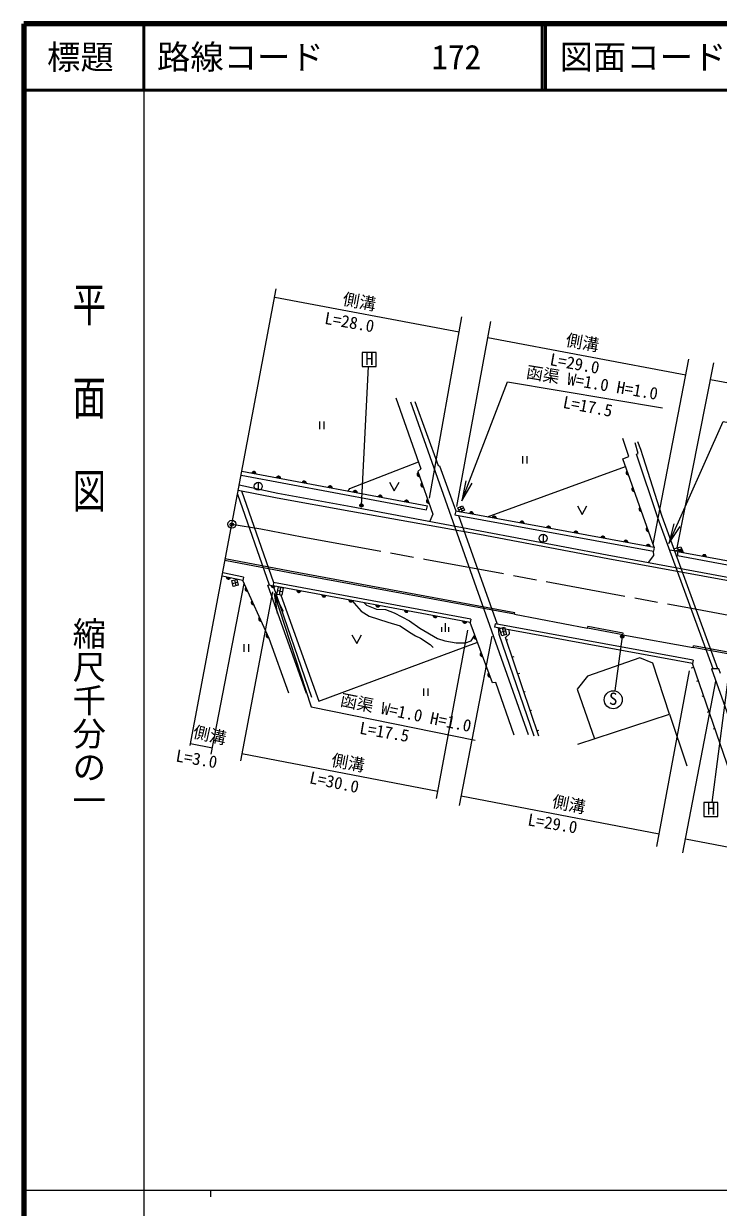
# Model space of a CAD drawing. Units: millimetres at full size, sheet at 1:1000; details may follow other scales. Extents: x 40000 to 680000, y 20000 to 380000.
# Drawn here: x 40000 to 144184, y 202409 to 380000 of the extents above; entities that cross this region are included whole.
import ezdxf
from ezdxf.enums import TextEntityAlignment as Align

# ---------------------------------------------------------------- set-up
doc = ezdxf.new("R2010")
doc.units = ezdxf.units.MM
doc.header["$LTSCALE"] = 1000
doc.header["$PDMODE"] = 32
doc.header["$PDSIZE"] = 500
doc.linetypes.add('CHAIN', pattern=[18.5, 12, -1.5, 3.5, -1.5])
for name, color, linetype, lineweight in [('M-BGD', 7, 'Continuous', 25), ('M-BGD-EXST', 7, 'Continuous', 25), ('M-BMK', 2, 'CHAIN', 13), ('M-BMK-OTRS', 5, 'Continuous', 25), ('M-BMK-SRVR', 3, 'Continuous', 25), ('M-STR-HTXT', 7, 'Continuous', 13), ('M-TTL', 2, 'Continuous', 140), ('M-TTL-BAND', 7, 'Continuous', 25), ('M-TTL-LINE', 7, 'Continuous', 50)]:
    doc.layers.add(name, color=color, linetype=linetype, lineweight=lineweight)
doc.layers.add('M-OTRS', color=6, linetype='Continuous')
doc.layers.add('M-TTL-TXT', color=7, linetype='Continuous')
doc.styles.add('@ＭＳ ゴシック', font='')
doc.styles.add('ＭＳ ゴシック', font='')
doc.styles.get('@ＭＳ ゴシック').set_extended_font_data('@MS Gothic')
doc.styles.get('ＭＳ ゴシック').set_extended_font_data('MS Gothic')

# ---------------------------------------------------------------- blocks, each defined once
blk = doc.blocks.new('open_arrow')
at = {"color": 0, "linetype": 'Continuous', "lineweight": -2}
blk.add_lwpolyline([(7.5, 1.25), (0, 0), (7.5, -1.25)], dxfattribs=at)

msp = doc.modelspace()

# ---------------------------------------------------------------- hatches: boundary and pattern name
at = {"layer": 'M-BGD'}
for points in [[(74854, 312472, 0.84072), (74239, 312588)], [(99168, 312650, 0.84072), (99374, 312058)], [(130508, 312889, 0.84072), (130717, 312299)], [(78538, 311781, 0.84072), (77923, 311896)], [(82396, 311056, 0.84072), (81781, 311171)], [(99715, 311076, 0.84072), (99920, 310485)], [(86269, 310328, 0.84072), (85654, 310444)], [(90022, 309623, 0.84072), (89407, 309739)], [(93767, 308920, 0.84072), (93152, 309035)], [(131378, 310431, 0.84072), (131587, 309841)], [(97738, 308174, 0.84072), (97123, 308290)], [(100561, 308639, 0.84072), (100767, 308048)], [(132439, 307435, 0.84072), (132648, 306845)], [(107462, 306420, 0.84072), (106846, 306533)], [(110894, 305789, 0.84072), (110278, 305902)], [(115053, 305025, 0.84072), (114437, 305138)], [(119035, 304294, 0.84072), (118419, 304407)], [(123137, 303540, 0.84072), (122521, 303653)], [(133507, 304419, 0.84072), (133716, 303829)], [(127186, 302796, 0.84072), (126571, 302909)], [(130616, 302166, 0.84072), (130001, 302279)], [(133972, 301550, 0.84072), (133356, 301663)], [(138902, 300667, 0.84072), (138287, 300782)], [(142399, 300014, 0.84072), (141784, 300129)], [(70410, 296975, 0.84072), (71023, 296850)], [(73334, 295443, 0.84072), (73592, 294873)], [(77104, 295720, 0.84072), (77717, 295594)], [(80967, 294994, 0.84072), (81582, 294880)], [(74256, 293402, 0.84072), (74514, 292832)], [(84721, 294298, 0.84072), (85337, 294184)], [(88766, 293548, 0.84072), (89381, 293434)], [(92799, 292801, 0.84072), (93414, 292686)], [(97073, 292008, 0.84072), (97688, 291894)], [(75373, 290931, 0.84072), (75631, 290361)], [(101388, 291208, 0.84072), (102004, 291094)], [(105840, 290383, 0.84072), (106455, 290269)], [(76482, 288478, 0.84072), (76740, 287907)], [(107654, 288277, 0.84072), (107871, 287690)], [(108625, 285645, 0.84072), (108841, 285057)], [(109755, 282577, 0.84072), (109972, 281990)]]:
    msp.add_hatch(color=256, dxfattribs=at).paths.add_polyline_path(points)
at = {"layer": 'M-BGD-EXST'}
for points in [[(90894, 307719, 1), (90394, 307719, 1)], [(130031, 288029, 1), (129531, 288029, 1)]]:
    msp.add_hatch(color=256, dxfattribs=at).paths.add_polyline_path(points)

# ---------------------------------------------------------------- linework, layer by layer
at = {"layer": 'M-BGD'}
for p, q in [((98034, 323247), (115674, 273338)), ((84374, 320299), (84374, 319181)), ((85040, 320299), (85040, 319181)), ((114804, 315131), (114804, 314013)), ((115471, 315131), (115471, 314013)), ((72727, 312872), (100542, 307648)), ((109573, 306032), (130276, 313543)), ((72616, 312282), (100431, 307058)), ((75190, 311197), (75190, 309997)), ((72070, 309390), (76815, 295784)), ((72678, 309925), (77485, 296148)), ((100431, 307058), (100542, 307648)), ((105256, 307034), (105943, 307335)), ((105449, 307528), (105750, 306841)), ((104791, 306910), (104683, 306320)), ((104683, 306320), (134453, 300851)), ((104791, 306910), (134562, 301442)), ((105222, 306221), (111008, 289907)), ((117899, 303398), (117899, 302198)), ((134562, 301442), (134453, 300851)), ((138071, 300822), (136912, 300982)), ((137641, 300882), (138664, 301225)), ((138032, 301359), (138287, 300782)), ((138071, 300822), (138041, 300218)), ((138071, 300822), (166528, 295507)), ((72867, 296475), (69752, 297109)), ((72967, 296965), (69845, 297600)), ((72967, 296965), (72867, 296475)), ((71309, 296014), (72090, 296190)), ((71600, 296541), (71798, 295663)), ((77485, 296148), (77394, 295657)), ((106955, 290176), (77394, 295657)), ((77394, 295657), (83190, 278946)), ((107046, 290667), (77485, 296148)), ((78091, 294943), (78828, 294806)), ((78354, 294309), (78564, 295440)), ((113616, 291382), (113662, 291628)), ((113616, 291382), (124583, 289298)), ((103255, 288745), (103255, 290073)), ((107046, 290667), (106955, 290176)), ((110700, 289964), (110610, 289472)), ((140425, 284489), (110700, 289964)), ((124583, 289298), (124630, 289544)), ((129891, 288539), (124630, 289544)), ((102722, 288745), (102722, 289442)), ((103788, 288745), (103788, 289442)), ((140334, 283998), (110610, 289472)), ((111548, 288707), (112267, 288920)), ((111744, 289365), (112070, 288262)), ((129844, 288294), (124583, 289298)), ((129844, 288294), (129891, 288539)), ((129844, 288294), (140414, 286387)), ((73032, 286896), (73032, 285778)), ((73698, 286896), (73698, 285778)), ((112363, 287527), (112602, 287605)), ((140414, 286387), (140459, 286633)), ((113237, 284950), (113564, 285054)), ((140425, 284489), (140334, 283998)), ((114081, 282459), (114429, 282554)), ((140122, 283343), (140512, 283477)), ((146003, 267440), (140334, 283998)), ((141230, 281380), (140908, 281279)), ((99962, 280250), (99962, 279132)), ((100629, 280250), (100629, 279132)), ((115005, 279734), (115206, 279801)), ((141989, 279163), (141725, 279058)), ((115953, 276937), (116151, 277019)), ((142793, 276817), (142510, 276675)), ((116981, 273903), (117266, 274013)), ((143670, 274255), (143387, 274150))]:
    msp.add_line(p, q, dxfattribs=at)
for points in [[(95819, 323864), (99566, 313216), (99109, 312822), (101341, 306394), (100909, 305340)], [(98684, 323300), (102163, 313689), (102370, 313679), (104791, 306910)], [(134562, 301442), (129867, 314697), (130749, 315054), (129849, 317773)], [(143433, 283218), (135129, 305840), (131897, 315425), (132158, 315495), (131694, 317100)], [(144123, 283224), (135742, 306056), (132933, 315023), (132543, 316123), (132134, 317251)], [(88652, 309881), (88932, 310279), (99206, 314241)], [(72338, 310810), (78137, 309544), (89134, 307543), (108476, 303924), (127489, 300303), (149362, 296274), (166523, 292915), (180150, 290485), (193636, 287875)], [(94876, 311212), (95591, 309916), (96307, 311212)], [(72189, 310021), (77999, 308875), (89053, 306873), (108383, 303432), (127613, 299771), (149269, 295783), (166431, 292424), (180058, 289994), (193580, 287377)], [(123041, 307634), (123757, 306339), (124473, 307634)], [(133729, 299153), (134519, 300192), (134453, 300851)], [(137522, 301206), (138541, 301513), (138902, 300667)], [(138041, 300218), (166701, 294864), (166528, 295507)], [(113616, 291382), (79878, 297625), (70193, 299444)], [(113662, 291628), (79923, 297871), (70239, 299689)], [(79749, 279543), (76810, 287751), (72867, 296475)], [(82439, 279501), (76626, 295767), (76815, 295784), (77394, 295657)], [(78568, 294269), (84267, 278346), (107974, 287170)], [(89224, 293463), (90595, 291836), (91822, 291090), (94619, 290189), (96468, 289630), (97872, 288727), (98757, 288168), (99519, 287826), (100964, 286863), (101414, 286381)], [(91079, 293119), (91430, 292731), (92938, 292133), (94259, 292096), (95555, 291622), (97860, 290414), (99398, 289328), (102078, 287746), (103177, 287384), (104884, 287123), (106280, 287085), (107115, 287409), (107654, 288277)], [(113575, 273268), (110807, 281148), (110295, 281114), (106955, 290176)], [(89233, 288314), (89948, 287019), (90664, 288314)], [(111179, 289368), (111285, 288385), (116492, 273171)], [(117246, 273122), (112241, 287886), (112865, 288472), (112802, 289069)], [(184234, 278371), (178637, 279386), (166704, 281590), (155649, 283623), (140414, 286387)], [(184279, 278617), (178682, 279632), (166749, 281836), (155694, 283869), (140459, 286633)], [(136853, 276380), (134359, 284070), (132417, 284863), (124577, 282111), (123023, 280152), (125591, 272705)], [(144521, 282489), (144273, 283226), (143174, 283216), (148938, 266943)], [(123128, 271901), (136853, 276380), (139437, 268632)]]:
    msp.add_lwpolyline(points, dxfattribs=at)
for points in [[(105106, 307378), (105793, 307679), (106093, 306991), (105406, 306691)], [(71991, 296629), (72188, 295751), (71408, 295575), (71210, 296453)], [(78195, 295508), (78933, 295371), (78723, 294241), (77986, 294377)], [(111385, 289259), (112104, 289471), (112430, 288369), (111711, 288156)]]:
    msp.add_lwpolyline(points, close=True, dxfattribs=at)
for centre in [(75190, 310597), (117899, 302798)]:
    msp.add_circle(centre, 600, dxfattribs=at)
for centre, start, end in [((74537, 312477), 359.25308, 159.47081), ((99323, 312372), 119.04569, 279.26343), ((130664, 312613), 119.39198, 279.60971), ((78220, 311785), 359.25308, 159.47081), ((82078, 311060), 359.25308, 159.47081), ((99869, 310798), 119.04569, 279.26343), ((85952, 310332), 359.25308, 159.47081), ((89705, 309628), 359.25308, 159.47081), ((93450, 308924), 359.25308, 159.47081), ((131534, 310155), 119.39198, 279.60971), ((97420, 308178), 359.25308, 159.47081), ((100716, 308361), 119.04569, 279.26343), ((132595, 307158), 119.39198, 279.60971), ((107144, 306422), 359.48239, 159.70012), ((110576, 305792), 359.48239, 159.70012), ((114735, 305028), 359.48239, 159.70012), ((118717, 304297), 359.48239, 159.70012), ((122819, 303543), 359.48239, 159.70012), ((133663, 304142), 119.39198, 279.60971), ((126869, 302799), 359.48239, 159.70012), ((130299, 302169), 359.48239, 159.70012), ((133654, 301553), 359.48239, 159.70012), ((138585, 300671), 359.31068, 159.52842), ((142081, 300018), 359.31068, 159.52842), ((70728, 296966), 178.39332, 338.61105), ((73513, 295180), 124.21386, 284.43159), ((77422, 295710), 178.2395, 338.45723), ((81285, 294991), 179.38715, 339.60488), ((74435, 293139), 124.21386, 284.43159), ((85039, 294295), 179.38715, 339.60488), ((89084, 293545), 179.38715, 339.60488), ((93116, 292797), 179.38715, 339.60488), ((97391, 292005), 179.38715, 339.60488), ((75552, 290668), 124.21386, 284.43159), ((101706, 291205), 179.38715, 339.60488), ((106157, 290379), 179.38715, 339.60488), ((76661, 288215), 124.21386, 284.43159), ((107814, 288003), 120.12355, 280.34128), ((108784, 285370), 120.12355, 280.34128), ((109915, 282302), 120.12355, 280.34128)]:
    msp.add_arc(centre, 318, start, end, dxfattribs=at)
at = {"layer": 'M-BGD-EXST'}
for p, q in [((92869, 330657), (90769, 330657)), ((90769, 330657), (90769, 328557)), ((92869, 328557), (92869, 330657)), ((90644, 307719), (91735, 328557)), ((90769, 328557), (92869, 328557)), ((129781, 288029), (128671, 279884)), ((146057, 285050), (143196, 263166)), ((144114, 263166), (142014, 263166)), ((142014, 263166), (142014, 261066)), ((144114, 261066), (144114, 263166)), ((142014, 261066), (144114, 261066))]:
    msp.add_line(p, q, dxfattribs=at)
for centre, radius in [((90644, 307719), 250), ((129781, 288029), 250), ((128418, 278558), 1350)]:
    msp.add_circle(centre, radius, dxfattribs=at)
at = {"layer": 'M-BMK'}
msp.add_lwpolyline([(71223, 304900), (75568, 304208), (81749, 303008), (100176, 299663), (140177, 292281), (168002, 287031), (206329, 279743), (223477, 276599), (234947, 274427), (237608, 274018), (240257, 273689), (242488, 273321), (245682, 273035), (253018, 272419)], dxfattribs=at)
at = {"layer": 'M-BMK-OTRS'}
msp.add_line((64961, 271719), (77884, 340200), dxfattribs=at)
at = {"layer": 'M-BMK-SRVR'}
msp.add_circle((71223, 304900), 600, dxfattribs=at)
at = {"layer": 'M-OTRS'}
msp.add_point((71200, 304852), dxfattribs=at)
at = {"layer": 'M-STR-HTXT'}
for p, q in [((77653, 338977), (105304, 333752)), ((100845, 308825), (105712, 336035)), ((104978, 307536), (110052, 335309)), ((109618, 332937), (139299, 327329)), ((134398, 301904), (139747, 329651)), ((138032, 301359), (143499, 329090)), ((143013, 326627), (171533, 321238)), ((68138, 270378), (73084, 295995)), ((77295, 294761), (72508, 269410)), ((101923, 263744), (106640, 289023)), ((110209, 288123), (105332, 262713)), ((134980, 256545), (139886, 282879)), ((138855, 255619), (143826, 281374)), ((65010, 271977), (68323, 271339)), ((72713, 270494), (102126, 264832)), ((105610, 264161), (135333, 258438)), ((139253, 257684), (167856, 252177))]:
    msp.add_line(p, q, dxfattribs=at)
for points in [[(105728, 308414), (112585, 326284), (135803, 322355)], [(136773, 302008), (144902, 320293), (168358, 315958)], [(77584, 294525), (83135, 277507), (107735, 272476)]]:
    msp.add_lwpolyline(points, dxfattribs=at)
at = {"layer": 'M-TTL'}
for p, q in [((40000, 380000), (40000, 20000)), ((680000, 380000), (40000, 380000))]:
    msp.add_line(p, q, dxfattribs=at)
at = {"layer": 'M-TTL-BAND'}
for p, q in [((58000, 370000), (58000, 20000)), ((40000, 205000), (579000, 205000)), ((68000, 205000), (68000, 204000))]:
    msp.add_line(p, q, dxfattribs=at)
at = {"layer": 'M-TTL-LINE'}
for p, q in [((58000, 380000), (58000, 370000)), ((117750, 380000), (117750, 370000)), ((118250, 380000), (118250, 370000)), ((40000, 370000), (680000, 370000))]:
    msp.add_line(p, q, dxfattribs=at)

# ---------------------------------------------------------------- block references
at = {"layer": 'M-STR-HTXT', "xscale": 400, "yscale": 400}
for p, rotation in [((105728, 308414), 69), ((136773, 302008), 66), ((77584, 294525), 288.1)]:
    msp.add_blockref('open_arrow', p, dxfattribs=dict(at, rotation=rotation))

# ---------------------------------------------------------------- texts
at = {"layer": 'M-BGD-EXST', "style": 'ＭＳ ゴシック'}
for p in [(91222, 328249), (142466, 260758)]:
    msp.add_text('H', height=1833, dxfattribs=at).set_placement(p, align=Align.BOTTOM_LEFT)
msp.add_text('S', height=1833, rotation=358.508, dxfattribs=at).set_placement((127762, 277265), align=Align.BOTTOM_LEFT)
at = {"layer": 'M-STR-HTXT', "style": 'ＭＳ ゴシック'}
for s, rotation, p in [('側溝', 349.492, (87635, 337317)), ('L=28.0', 350.013, (84932, 334434)), ('側溝', 349.739, (121093, 331169)), ('L=29.0', 349.752, (118711, 328238)), ('函渠 W=1.0 H=1.0', 350.397, (115181, 326351)), ('L=17.5', 349.396, (120669, 321827)), ('函渠 W=1.0 H=1.0', 348.44, (87261, 277174)), ('側溝', 347.32, (65159, 272400)), ('L=17.5', 350.352, (90179, 272927)), ('L=3.0', 350.407, (62622, 268770)), ('側溝', 349.403, (85940, 268149)), ('L=30.0', 348.43, (82636, 265512)), ('側溝', 348.408, (119032, 261962)), ('L=29.0', 350.46, (115402, 259182))]:
    msp.add_text(s, height=1833, rotation=rotation, dxfattribs=at).set_placement(p, align=Align.BOTTOM_LEFT)
at = {"layer": 'M-TTL-BAND', "style": '@ＭＳ ゴシック', "width": 1.4}
msp.add_text('平  面  図', height=3666, rotation=270, dxfattribs=at).set_placement((49777, 306475), align=Align.MIDDLE_RIGHT)
at = {"layer": 'M-TTL-BAND', "style": '@ＭＳ ゴシック'}
msp.add_text('縮尺千分の一', height=3666, rotation=270, dxfattribs=at).set_placement((49777, 261030), align=Align.MIDDLE_RIGHT)
at = {"layer": 'M-TTL-TXT', "style": 'ＭＳ ゴシック'}
msp.add_text('標題', height=3666, dxfattribs=at).set_placement((48500, 375000), align=Align.MIDDLE_CENTER)
for s, p in [('路線コード', (60000, 375000)), ('172', (101142, 375000)), ('図面コード', (120380, 375000))]:
    msp.add_text(s, height=3666, dxfattribs=at).set_placement(p, align=Align.MIDDLE_LEFT)

doc.saveas('drawing.dxf')
